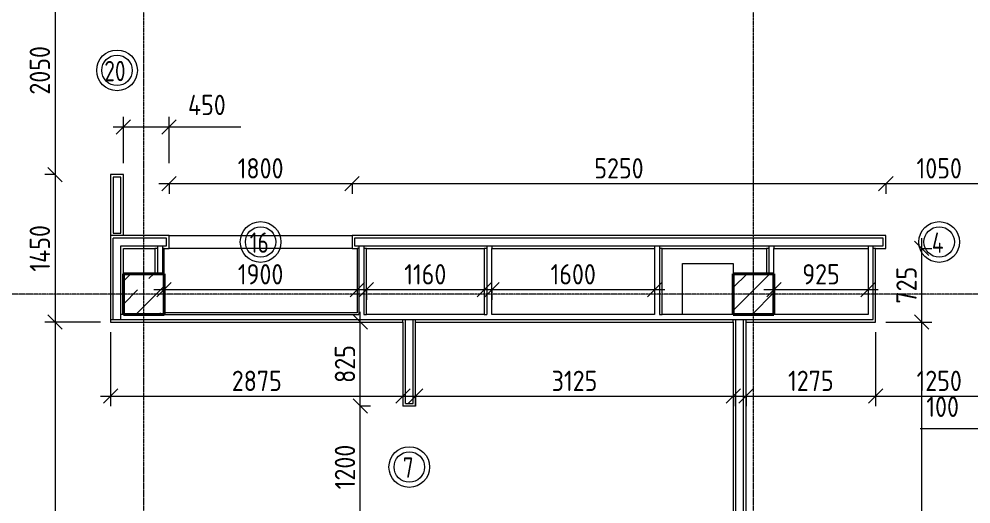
# Model space of a CAD drawing. Header units: millimetres. Extents: x -56773 to 221258, y -262288 to 26541.
# Drawn here: x -10417 to -1053, y -153656 to -148888 of the extents above; entities that cross this region are included whole.
import ezdxf

# ---------------------------------------------------------------- set-up
doc = ezdxf.new("R2010")
doc.units = ezdxf.units.MM
doc.linetypes.add('ADSK_Линия сетки', pattern=[25, 20, -2.5, 0, -2.5])
for name, color, linetype, lineweight in [('Марки дверей', 7, 'Continuous', 20), ('Несущие колонны', 7, 'Continuous', 18), ('Оси', 7, 'Continuous', 9), ('Перекрытие', 7, 'Continuous', 18), ('Размеры', 7, 'Continuous', 9), ('Стены внутренние', 7, 'Continuous', 18), ('Стены штриховка', 7, 'Continuous', 9)]:
    doc.layers.add(name, color=color, linetype=linetype, lineweight=lineweight)
doc.styles.add('GOST Common_3', font='', dxfattribs={"width": 0.9, "height": 200})
doc.styles.add('GOST Common_B', font='', dxfattribs={"width": 0.8, "height": 200})
doc.styles.get('GOST Common_3').set_extended_font_data('GOST Common')
doc.styles.get('GOST Common_B').set_extended_font_data('GOST Common', bold=True)
doc.dimstyles.new('ADSK_Основной_2_0', dxfattribs={"dimscale": 304.8, "dimtxt": 201.142999, "dimasz": 0.463911, "dimexe": 0.328084, "dimexo": 0.328084, "dimgap": 0.164042, "dimtad": 1, "dimdec": 3, "dimrnd": 0.001, "dimdsep": 46, "dimtxsty": 'GOST Common_3', "dimblk1": 'OBLIQUE', "dimblk2": 'OBLIQUE', "dimsah": 1, "dimcen": 0.09, "dimdle": 0.328084, "dimazin": 2, "dimtfac": 1, "dimtdec": 4, "dimtix": 1, "dimtmove": 0, "dimatfit": 3, "dimfxl": 1, "dimtvp": 1, "dimtolj": 1, "dimtzin": 0, "dimlwd": 20, "dimlwe": 20, "dimarcsym": 2})
doc.dimstyles.new('ADSK_Основной_2_0_1', dxfattribs={"dimscale": 304.8, "dimtxt": 201.142999, "dimasz": 0.463911, "dimexe": 0.328084, "dimexo": 0.328084, "dimgap": 0.164042, "dimtad": 1, "dimdec": 3, "dimrnd": 0.001, "dimdsep": 46, "dimtxsty": 'GOST Common_3', "dimblk1": 'OBLIQUE', "dimblk2": 'OBLIQUE', "dimsah": 1, "dimcen": 0.09, "dimdle": 0.328084, "dimazin": 2, "dimtfac": 1, "dimtdec": 4, "dimtix": 1, "dimtmove": 1, "dimatfit": 3, "dimfxl": 1, "dimtvp": 1, "dimtolj": 1, "dimtzin": 0, "dimlwd": 20, "dimlwe": 20, "dimarcsym": 2})
doc.dimstyles.new('ADSK_Основной_2_0_2', dxfattribs={"dimscale": 304.8, "dimtxt": 201.142999, "dimasz": 0.463911, "dimexe": 0.328084, "dimexo": 0.328084, "dimgap": 0.164042, "dimtad": 1, "dimdec": 3, "dimrnd": 0.001, "dimdsep": 46, "dimtxsty": 'GOST Common_3', "dimblk1": 'OBLIQUE', "dimblk2": 'OBLIQUE', "dimsah": 1, "dimcen": 0.09, "dimdle": 0.328084, "dimazin": 2, "dimtfac": 1, "dimtdec": 4, "dimtix": 1, "dimtmove": 0, "dimatfit": 3, "dimfxl": 1, "dimtvp": 1, "dimtolj": 1, "dimtzin": 0, "dimlwd": 20, "dimlwe": 20, "dimarcsym": 2})
pattern_1 = [(45, (9.36, -150597.75), (-224.506, 224.506), []), (45, (233.87, -150597.75), (-224.506, 224.506), [396.875, -79.375, 3.353, -76.022])]

# ---------------------------------------------------------------- blocks, each defined once
blk = doc.blocks.new('ADSK_КолоннаЖБ_Прямоугольная - 400x400 мм-1807142-Кладочный план 3-го этажа')
at = {"layer": 'Несущие колонны', "lineweight": 40}
for p, q in [((-200, 200), (200, 200)), ((-200, -200), (-200, 200)), ((200, 200), (200, -200)), ((200, -200), (-200, -200))]:
    blk.add_line(p, q, dxfattribs=at)
blk = doc.blocks.new('ADSK_КолоннаЖБ_Прямоугольная - 400x400 мм-1807143-Кладочный план 3-го этажа')
at = {"layer": 'Несущие колонны', "lineweight": 40}
for p, q in [((-200, 200), (200, 200)), ((-200, -200), (-200, 200)), ((200, 200), (200, -200)), ((200, -200), (-200, -200))]:
    blk.add_line(p, q, dxfattribs=at)
blk = doc.blocks.new('_Oblique')
at = {"color": 0, "linetype": 'ByBlock', "lineweight": -2}
blk.add_line((-0.5, -0.5), (0.5, 0.5), dxfattribs=at)
blk = doc.blocks.new('*D5323')
at = {"layer": 'Defpoints', "color": 0, "lineweight": 25, "transparency": 16777216}
for p in [(-9962, -148367.8), (-10061.9, -150417.8), (-9962, -150417.8)]:
    blk.add_point(p, dxfattribs=at)
at = {"layer": 'Размеры', "color": 0, "lineweight": 20, "transparency": 16777216}
for p, q in [((-10061.9, -148267.8), (-10061.9, -150517.8)), ((-10062, -148367.8), (-10161.9, -148367.8)), ((-10062, -150417.8), (-10161.9, -150417.8))]:
    blk.add_line(p, q, dxfattribs=at)
at = {"layer": 'Размеры', "color": 0, "lineweight": 20, "transparency": 16777216, "xscale": 141.4, "yscale": 141.4, "zscale": 141.4}
for p, rotation in [((-10061.9, -148367.8), 90), ((-10061.9, -150417.8), 270)]:
    blk.add_blockref('_Oblique', p, dxfattribs=dict(at, rotation=rotation))
at = {"layer": 'Размеры', "color": 0, "lineweight": 9, "transparency": 16777216, "insert": (-10211.9, -149392.8), "char_height": 200, "width": 605.475, "attachment_point": 5, "rotation": 90, "style": 'GOST Common_3'}
blk.add_mtext('\\A1;2050', dxfattribs=at)
blk = doc.blocks.new('*D5324')
at = {"layer": 'Defpoints', "color": 0, "lineweight": 25, "transparency": 16777216}
for p in [(-9962, -150417.8), (-10061.9, -151867.8), (-9515.6, -151867.8)]:
    blk.add_point(p, dxfattribs=at)
at = {"layer": 'Размеры', "color": 0, "lineweight": 20, "transparency": 16777216}
for p, q in [((-10061.9, -150317.8), (-10061.9, -151967.8)), ((-10062, -150417.8), (-10161.9, -150417.8)), ((-9615.6, -151867.8), (-10161.9, -151867.8))]:
    blk.add_line(p, q, dxfattribs=at)
at = {"layer": 'Размеры', "color": 0, "lineweight": 20, "transparency": 16777216, "xscale": 141.4, "yscale": 141.4, "zscale": 141.4}
for p, rotation in [((-10061.9, -150417.8), 90), ((-10061.9, -151867.8), 270)]:
    blk.add_blockref('_Oblique', p, dxfattribs=dict(at, rotation=rotation))
at = {"layer": 'Размеры', "color": 0, "lineweight": 9, "transparency": 16777216, "insert": (-10211.9, -151142.8), "char_height": 200, "width": 580.928, "attachment_point": 5, "rotation": 90, "style": 'GOST Common_3'}
blk.add_mtext('\\A1;1450', dxfattribs=at)
blk = doc.blocks.new('*D5325')
at = {"layer": 'Defpoints', "color": 0, "lineweight": 25, "transparency": 16777216}
for p in [(-9515.6, -151867.8), (-10061.9, -157542.8), (-9962, -157542.8)]:
    blk.add_point(p, dxfattribs=at)
at = {"layer": 'Размеры', "color": 0, "lineweight": 20, "transparency": 16777216}
for p, q in [((-10061.9, -151767.8), (-10061.9, -157642.8)), ((-9615.6, -151867.8), (-10161.9, -151867.8)), ((-10062, -157542.8), (-10161.9, -157542.8))]:
    blk.add_line(p, q, dxfattribs=at)
at = {"layer": 'Размеры', "color": 0, "lineweight": 20, "transparency": 16777216, "xscale": 141.4, "yscale": 141.4, "zscale": 141.4}
for p, rotation in [((-10061.9, -151867.8), 90), ((-10061.9, -157542.8), 270)]:
    blk.add_blockref('_Oblique', p, dxfattribs=dict(at, rotation=rotation))
at = {"layer": 'Размеры', "color": 0, "lineweight": 9, "transparency": 16777216, "insert": (-10211.9, -154705.3), "char_height": 200, "width": 605.475, "attachment_point": 5, "rotation": 90, "style": 'GOST Common_3'}
blk.add_mtext('\\A1;5675', dxfattribs=at)
blk = doc.blocks.new('*D5552')
at = {"layer": 'Defpoints', "color": 0, "lineweight": 25, "transparency": 16777216}
for p in [(-8940.6, -149949.5), (-9390.6, -150406), (-8940.6, -150406)]:
    blk.add_point(p, dxfattribs=at)
at = {"layer": 'Размеры', "color": 0, "lineweight": 20, "transparency": 16777216}
for p, q in [((-9390.6, -150306), (-9390.6, -149849.5)), ((-8940.6, -150306), (-8940.6, -149849.5)), ((-9490.6, -149949.5), (-8940.6, -149949.5)), ((-8940.6, -149949.5), (-8236.4, -149949.5))]:
    blk.add_line(p, q, dxfattribs=at)
at = {"layer": 'Размеры', "color": 0, "lineweight": 20, "transparency": 16777216, "xscale": 141.4, "yscale": 141.4, "zscale": 141.4, "rotation": 180}
blk.add_blockref('_Oblique', (-9390.6, -149949.5), dxfattribs=at)
at = {"layer": 'Размеры', "color": 0, "lineweight": 20, "transparency": 16777216, "xscale": 141.4, "yscale": 141.4, "zscale": 141.4}
blk.add_blockref('_Oblique', (-8940.6, -149949.5), dxfattribs=at)
at = {"layer": 'Размеры', "color": 0, "lineweight": 9, "transparency": 16777216, "insert": (-8755.1, -149632.8), "char_height": 200, "width": 474.561, "attachment_point": 1, "line_spacing_factor": 1.022761, "style": 'GOST Common_3'}
blk.add_mtext('\\A1;450', dxfattribs=at)
blk = doc.blocks.new('*D5553')
at = {"layer": 'Defpoints', "color": 0, "lineweight": 25, "transparency": 16777216}
for p in [(-8940.6, -150406), (-7140.6, -150406), (-7140.6, -150505.9)]:
    blk.add_point(p, dxfattribs=at)
at = {"layer": 'Размеры', "color": 0, "lineweight": 20, "transparency": 16777216}
for p, q in [((-9040.6, -150505.9), (-7040.6, -150505.9)), ((-8940.6, -150506), (-8940.6, -150605.9)), ((-7140.6, -150506), (-7140.6, -150605.9))]:
    blk.add_line(p, q, dxfattribs=at)
at = {"layer": 'Размеры', "color": 0, "lineweight": 20, "transparency": 16777216, "xscale": 141.4, "yscale": 141.4, "zscale": 141.4, "rotation": 180}
blk.add_blockref('_Oblique', (-8940.6, -150505.9), dxfattribs=at)
at = {"layer": 'Размеры', "color": 0, "lineweight": 20, "transparency": 16777216, "xscale": 141.4, "yscale": 141.4, "zscale": 141.4}
blk.add_blockref('_Oblique', (-7140.6, -150505.9), dxfattribs=at)
at = {"layer": 'Размеры', "color": 0, "lineweight": 9, "transparency": 16777216, "insert": (-8040.6, -150355.9), "char_height": 200, "width": 560.473, "attachment_point": 5, "style": 'GOST Common_3'}
blk.add_mtext('\\A1;1800', dxfattribs=at)
blk = doc.blocks.new('*D5554')
at = {"layer": 'Defpoints', "color": 0, "lineweight": 25, "transparency": 16777216}
for p in [(-7140.6, -150406), (-1890.6, -150406), (-1890.6, -150505.9)]:
    blk.add_point(p, dxfattribs=at)
at = {"layer": 'Размеры', "color": 0, "lineweight": 20, "transparency": 16777216}
for p, q in [((-7240.6, -150505.9), (-1790.6, -150505.9)), ((-7140.6, -150506), (-7140.6, -150605.9)), ((-1890.6, -150506), (-1890.6, -150605.9))]:
    blk.add_line(p, q, dxfattribs=at)
at = {"layer": 'Размеры', "color": 0, "lineweight": 20, "transparency": 16777216, "xscale": 141.4, "yscale": 141.4, "zscale": 141.4, "rotation": 180}
blk.add_blockref('_Oblique', (-7140.6, -150505.9), dxfattribs=at)
at = {"layer": 'Размеры', "color": 0, "lineweight": 20, "transparency": 16777216, "xscale": 141.4, "yscale": 141.4, "zscale": 141.4}
blk.add_blockref('_Oblique', (-1890.6, -150505.9), dxfattribs=at)
at = {"layer": 'Размеры', "color": 0, "lineweight": 9, "transparency": 16777216, "insert": (-4515.6, -150355.9), "char_height": 200, "width": 605.475, "attachment_point": 5, "style": 'GOST Common_3'}
blk.add_mtext('\\A1;5250', dxfattribs=at)
blk = doc.blocks.new('*D5555')
at = {"layer": 'Defpoints', "color": 0, "lineweight": 25, "transparency": 16777216}
for p in [(-1890.6, -150406), (-840.6, -150406), (-840.6, -150505.9)]:
    blk.add_point(p, dxfattribs=at)
at = {"layer": 'Размеры', "color": 0, "lineweight": 20, "transparency": 16777216}
for p, q in [((-1990.6, -150505.9), (-740.6, -150505.9)), ((-1890.6, -150506), (-1890.6, -150605.9)), ((-840.6, -150506), (-840.6, -150605.9))]:
    blk.add_line(p, q, dxfattribs=at)
at = {"layer": 'Размеры', "color": 0, "lineweight": 20, "transparency": 16777216, "xscale": 141.4, "yscale": 141.4, "zscale": 141.4, "rotation": 180}
blk.add_blockref('_Oblique', (-1890.6, -150505.9), dxfattribs=at)
at = {"layer": 'Размеры', "color": 0, "lineweight": 20, "transparency": 16777216, "xscale": 141.4, "yscale": 141.4, "zscale": 141.4}
blk.add_blockref('_Oblique', (-840.6, -150505.9), dxfattribs=at)
at = {"layer": 'Размеры', "color": 0, "lineweight": 9, "transparency": 16777216, "insert": (-1365.6, -150355.9), "char_height": 200, "width": 560.473, "attachment_point": 5, "style": 'GOST Common_3'}
blk.add_mtext('\\A1;1050', dxfattribs=at)
blk = doc.blocks.new('*D5566')
at = {"layer": 'Defpoints', "color": 0, "lineweight": 25, "transparency": 16777216}
for p in [(-7160.8, -152692.8), (-7060.8, -152692.8), (-7160.8, -153892.8)]:
    blk.add_point(p, dxfattribs=at)
at = {"layer": 'Размеры', "color": 0, "lineweight": 20, "transparency": 16777216}
for p, q in [((-7060.8, -153992.8), (-7060.8, -152592.8)), ((-7060.8, -152692.8), (-6960.8, -152692.8)), ((-7060.8, -153892.8), (-6960.8, -153892.8))]:
    blk.add_line(p, q, dxfattribs=at)
at = {"layer": 'Размеры', "color": 0, "lineweight": 20, "transparency": 16777216, "xscale": 141.4, "yscale": 141.4, "zscale": 141.4}
for p, rotation in [((-7060.8, -152692.8), 90), ((-7060.8, -153892.8), 270)]:
    blk.add_blockref('_Oblique', p, dxfattribs=dict(at, rotation=rotation))
at = {"layer": 'Размеры', "color": 0, "lineweight": 9, "transparency": 16777216, "insert": (-7210.8, -153292.8), "char_height": 200, "width": 560.473, "attachment_point": 5, "rotation": 90, "style": 'GOST Common_3'}
blk.add_mtext('\\A1;1200', dxfattribs=at)
blk = doc.blocks.new('*D5567')
at = {"layer": 'Defpoints', "color": 0, "lineweight": 25, "transparency": 16777216}
for p in [(-7160.8, -151867.8), (-7060.8, -151867.8), (-7160.8, -152692.8)]:
    blk.add_point(p, dxfattribs=at)
at = {"layer": 'Размеры', "color": 0, "lineweight": 20, "transparency": 16777216}
for p, q in [((-7060.8, -152792.8), (-7060.8, -151767.8)), ((-7060.8, -151867.8), (-6960.8, -151867.8)), ((-7060.8, -152692.8), (-6960.8, -152692.8))]:
    blk.add_line(p, q, dxfattribs=at)
at = {"layer": 'Размеры', "color": 0, "lineweight": 20, "transparency": 16777216, "xscale": 141.4, "yscale": 141.4, "zscale": 141.4}
for p, rotation in [((-7060.8, -151867.8), 90), ((-7060.8, -152692.8), 270)]:
    blk.add_blockref('_Oblique', p, dxfattribs=dict(at, rotation=rotation))
at = {"layer": 'Размеры', "color": 0, "lineweight": 9, "transparency": 16777216, "insert": (-7210.8, -152280.3), "char_height": 200, "width": 454.106, "attachment_point": 5, "rotation": 90, "style": 'GOST Common_3'}
blk.add_mtext('\\A1;825', dxfattribs=at)
blk = doc.blocks.new('*D5627')
at = {"layer": 'Defpoints', "color": 0, "lineweight": 25, "transparency": 16777216}
for p in [(-9515.6, -151867.8), (-6640.6, -152495.8), (-6640.6, -152595.8)]:
    blk.add_point(p, dxfattribs=at)
at = {"layer": 'Размеры', "color": 0, "lineweight": 20, "transparency": 16777216}
for p, q in [((-9515.6, -151967.8), (-9515.6, -152695.8)), ((-9615.6, -152595.8), (-6540.6, -152595.8)), ((-6640.6, -152595.8), (-6640.6, -152695.8))]:
    blk.add_line(p, q, dxfattribs=at)
at = {"layer": 'Размеры', "color": 0, "lineweight": 20, "transparency": 16777216, "xscale": 141.4, "yscale": 141.4, "zscale": 141.4, "rotation": 180}
blk.add_blockref('_Oblique', (-9515.6, -152595.8), dxfattribs=at)
at = {"layer": 'Размеры', "color": 0, "lineweight": 20, "transparency": 16777216, "xscale": 141.4, "yscale": 141.4, "zscale": 141.4}
blk.add_blockref('_Oblique', (-6640.6, -152595.8), dxfattribs=at)
at = {"layer": 'Размеры', "color": 0, "lineweight": 9, "transparency": 16777216, "insert": (-8078.1, -152445.8), "char_height": 200, "width": 605.475, "attachment_point": 5, "style": 'GOST Common_3'}
blk.add_mtext('\\A1;2875', dxfattribs=at)
blk = doc.blocks.new('*D5628')
at = {"layer": 'Defpoints', "color": 0, "lineweight": 25, "transparency": 16777216}
for p in [(-6515.6, -152495.8), (-3390.6, -152495.8), (-3390.6, -152595.8)]:
    blk.add_point(p, dxfattribs=at)
at = {"layer": 'Размеры', "color": 0, "lineweight": 20, "transparency": 16777216}
for p, q in [((-6615.6, -152595.8), (-3290.6, -152595.8)), ((-6515.6, -152595.8), (-6515.6, -152695.8)), ((-3390.6, -152595.8), (-3390.6, -152695.8))]:
    blk.add_line(p, q, dxfattribs=at)
at = {"layer": 'Размеры', "color": 0, "lineweight": 20, "transparency": 16777216, "xscale": 141.4, "yscale": 141.4, "zscale": 141.4, "rotation": 180}
blk.add_blockref('_Oblique', (-6515.6, -152595.8), dxfattribs=at)
at = {"layer": 'Размеры', "color": 0, "lineweight": 20, "transparency": 16777216, "xscale": 141.4, "yscale": 141.4, "zscale": 141.4}
blk.add_blockref('_Oblique', (-3390.6, -152595.8), dxfattribs=at)
at = {"layer": 'Размеры', "color": 0, "lineweight": 9, "transparency": 16777216, "insert": (-4953.1, -152445.8), "char_height": 200, "width": 560.473, "attachment_point": 5, "style": 'GOST Common_3'}
blk.add_mtext('\\A1;3125', dxfattribs=at)
blk = doc.blocks.new('*D5629')
at = {"layer": 'Defpoints', "color": 0, "lineweight": 25, "transparency": 16777216}
for p in [(-8990.6, -151448.1), (-7090.6, -151448.1), (-7090.6, -151548)]:
    blk.add_point(p, dxfattribs=at)
at = {"layer": 'Размеры', "color": 0, "lineweight": 20, "transparency": 16777216}
for p, q in [((-9090.6, -151548), (-6990.6, -151548)), ((-8990.6, -151548.1), (-8990.6, -151648)), ((-7090.6, -151548.1), (-7090.6, -151648))]:
    blk.add_line(p, q, dxfattribs=at)
at = {"layer": 'Размеры', "color": 0, "lineweight": 20, "transparency": 16777216, "xscale": 141.4, "yscale": 141.4, "zscale": 141.4, "rotation": 180}
blk.add_blockref('_Oblique', (-8990.6, -151548), dxfattribs=at)
at = {"layer": 'Размеры', "color": 0, "lineweight": 20, "transparency": 16777216, "xscale": 141.4, "yscale": 141.4, "zscale": 141.4}
blk.add_blockref('_Oblique', (-7090.6, -151548), dxfattribs=at)
at = {"layer": 'Размеры', "color": 0, "lineweight": 9, "transparency": 16777216, "insert": (-8040.6, -151398), "char_height": 200, "width": 560.473, "attachment_point": 5, "style": 'GOST Common_3'}
blk.add_mtext('\\A1;1900', dxfattribs=at)
blk = doc.blocks.new('*D5630')
at = {"layer": 'Defpoints', "color": 0, "lineweight": 25, "transparency": 16777216}
for p in [(-7000.6, -151448.1), (-5840.6, -151448.1), (-5840.6, -151548)]:
    blk.add_point(p, dxfattribs=at)
at = {"layer": 'Размеры', "color": 0, "lineweight": 20, "transparency": 16777216}
for p, q in [((-7100.6, -151548), (-5740.6, -151548)), ((-7000.6, -151548.1), (-7000.6, -151648)), ((-5840.6, -151548.1), (-5840.6, -151648))]:
    blk.add_line(p, q, dxfattribs=at)
at = {"layer": 'Размеры', "color": 0, "lineweight": 20, "transparency": 16777216, "xscale": 141.4, "yscale": 141.4, "zscale": 141.4, "rotation": 180}
blk.add_blockref('_Oblique', (-7000.6, -151548), dxfattribs=at)
at = {"layer": 'Размеры', "color": 0, "lineweight": 20, "transparency": 16777216, "xscale": 141.4, "yscale": 141.4, "zscale": 141.4}
blk.add_blockref('_Oblique', (-5840.6, -151548), dxfattribs=at)
at = {"layer": 'Размеры', "color": 0, "lineweight": 9, "transparency": 16777216, "insert": (-6420.6, -151398), "char_height": 200, "width": 515.472, "attachment_point": 5, "style": 'GOST Common_3'}
blk.add_mtext('\\A1;1160', dxfattribs=at)
blk = doc.blocks.new('*D5631')
at = {"layer": 'Defpoints', "color": 0, "lineweight": 25, "transparency": 16777216}
for p in [(-5765.6, -151448.1), (-4165.6, -151448.1), (-4165.6, -151548)]:
    blk.add_point(p, dxfattribs=at)
at = {"layer": 'Размеры', "color": 0, "lineweight": 20, "transparency": 16777216}
for p, q in [((-5865.6, -151548), (-4065.6, -151548)), ((-5765.6, -151548.1), (-5765.6, -151648)), ((-4165.6, -151548.1), (-4165.6, -151648))]:
    blk.add_line(p, q, dxfattribs=at)
at = {"layer": 'Размеры', "color": 0, "lineweight": 20, "transparency": 16777216, "xscale": 141.4, "yscale": 141.4, "zscale": 141.4, "rotation": 180}
blk.add_blockref('_Oblique', (-5765.6, -151548), dxfattribs=at)
at = {"layer": 'Размеры', "color": 0, "lineweight": 20, "transparency": 16777216, "xscale": 141.4, "yscale": 141.4, "zscale": 141.4}
blk.add_blockref('_Oblique', (-4165.6, -151548), dxfattribs=at)
at = {"layer": 'Размеры', "color": 0, "lineweight": 9, "transparency": 16777216, "insert": (-4965.6, -151398), "char_height": 200, "width": 560.473, "attachment_point": 5, "style": 'GOST Common_3'}
blk.add_mtext('\\A1;1600', dxfattribs=at)
blk = doc.blocks.new('*D5632')
at = {"layer": 'Defpoints', "color": 0, "lineweight": 25, "transparency": 16777216}
for p in [(-2990.6, -151392.8), (-2065.6, -151448.1), (-2065.6, -151548)]:
    blk.add_point(p, dxfattribs=at)
at = {"layer": 'Размеры', "color": 0, "lineweight": 20, "transparency": 16777216}
for p, q in [((-2990.6, -151492.8), (-2990.6, -151648)), ((-3090.6, -151548), (-1965.6, -151548)), ((-2065.6, -151548.1), (-2065.6, -151648))]:
    blk.add_line(p, q, dxfattribs=at)
at = {"layer": 'Размеры', "color": 0, "lineweight": 20, "transparency": 16777216, "xscale": 141.4, "yscale": 141.4, "zscale": 141.4, "rotation": 180}
blk.add_blockref('_Oblique', (-2990.6, -151548), dxfattribs=at)
at = {"layer": 'Размеры', "color": 0, "lineweight": 20, "transparency": 16777216, "xscale": 141.4, "yscale": 141.4, "zscale": 141.4}
blk.add_blockref('_Oblique', (-2065.6, -151548), dxfattribs=at)
at = {"layer": 'Размеры', "color": 0, "lineweight": 9, "transparency": 16777216, "insert": (-2528.1, -151398), "char_height": 200, "width": 454.106, "attachment_point": 5, "style": 'GOST Common_3'}
blk.add_mtext('\\A1;925', dxfattribs=at)
blk = doc.blocks.new('*D5633')
at = {"layer": 'Defpoints', "color": 0, "lineweight": 25, "transparency": 16777216}
for p in [(-1990.6, -151867.8), (-1537.1, -151867.8), (-1637.1, -157542.8)]:
    blk.add_point(p, dxfattribs=at)
at = {"layer": 'Размеры', "color": 0, "lineweight": 20, "transparency": 16777216}
for p, q in [((-1537.1, -157642.8), (-1537.1, -151767.8)), ((-1890.6, -151867.8), (-1437.1, -151867.8)), ((-1537.1, -157542.8), (-1437.1, -157542.8))]:
    blk.add_line(p, q, dxfattribs=at)
at = {"layer": 'Размеры', "color": 0, "lineweight": 20, "transparency": 16777216, "xscale": 141.4, "yscale": 141.4, "zscale": 141.4}
for p, rotation in [((-1537.1, -151867.8), 90), ((-1537.1, -157542.8), 270)]:
    blk.add_blockref('_Oblique', p, dxfattribs=dict(at, rotation=rotation))
at = {"layer": 'Размеры', "color": 0, "lineweight": 9, "transparency": 16777216, "insert": (-1687.1, -154705.3), "char_height": 200, "width": 605.475, "attachment_point": 5, "rotation": 90, "style": 'GOST Common_3'}
blk.add_mtext('\\A1;5675', dxfattribs=at)
blk = doc.blocks.new('*D5634')
at = {"layer": 'Defpoints', "color": 0, "lineweight": 25, "transparency": 16777216}
for p in [(-1637.1, -151142.8), (-1537.1, -151142.8), (-1990.6, -151867.8)]:
    blk.add_point(p, dxfattribs=at)
at = {"layer": 'Размеры', "color": 0, "lineweight": 20, "transparency": 16777216}
for p, q in [((-1537.1, -151967.8), (-1537.1, -151042.8)), ((-1537.1, -151142.8), (-1437.1, -151142.8)), ((-1890.6, -151867.8), (-1437.1, -151867.8))]:
    blk.add_line(p, q, dxfattribs=at)
at = {"layer": 'Размеры', "color": 0, "lineweight": 20, "transparency": 16777216, "xscale": 141.4, "yscale": 141.4, "zscale": 141.4}
for p, rotation in [((-1537.1, -151142.8), 90), ((-1537.1, -151867.8), 270)]:
    blk.add_blockref('_Oblique', p, dxfattribs=dict(at, rotation=rotation))
at = {"layer": 'Размеры', "color": 0, "lineweight": 9, "transparency": 16777216, "insert": (-1687.1, -151505.3), "char_height": 200, "width": 454.106, "attachment_point": 5, "rotation": 90, "style": 'GOST Common_3'}
blk.add_mtext('\\A1;725', dxfattribs=at)
blk = doc.blocks.new('*D5635')
at = {"layer": 'Defpoints', "color": 0, "lineweight": 25, "transparency": 16777216}
for p in [(-1990.6, -151867.8), (-3265.6, -152495.8), (-1990.6, -152595.8)]:
    blk.add_point(p, dxfattribs=at)
at = {"layer": 'Размеры', "color": 0, "lineweight": 20, "transparency": 16777216}
for p, q in [((-1990.6, -151967.8), (-1990.6, -152695.8)), ((-3365.6, -152595.8), (-1890.6, -152595.8)), ((-3265.6, -152595.8), (-3265.6, -152695.8))]:
    blk.add_line(p, q, dxfattribs=at)
at = {"layer": 'Размеры', "color": 0, "lineweight": 20, "transparency": 16777216, "xscale": 141.4, "yscale": 141.4, "zscale": 141.4, "rotation": 180}
blk.add_blockref('_Oblique', (-3265.6, -152595.8), dxfattribs=at)
at = {"layer": 'Размеры', "color": 0, "lineweight": 20, "transparency": 16777216, "xscale": 141.4, "yscale": 141.4, "zscale": 141.4}
blk.add_blockref('_Oblique', (-1990.6, -152595.8), dxfattribs=at)
at = {"layer": 'Размеры', "color": 0, "lineweight": 9, "transparency": 16777216, "insert": (-2628.1, -152445.8), "char_height": 200, "width": 560.473, "attachment_point": 5, "style": 'GOST Common_3'}
blk.add_mtext('\\A1;1275', dxfattribs=at)
blk = doc.blocks.new('*D5636')
at = {"layer": 'Defpoints', "color": 0, "lineweight": 25, "transparency": 16777216}
for p in [(-1990.6, -151867.8), (-740.6, -151867.8), (-740.6, -152595.8)]:
    blk.add_point(p, dxfattribs=at)
at = {"layer": 'Размеры', "color": 0, "lineweight": 20, "transparency": 16777216}
for p, q in [((-1990.6, -151967.8), (-1990.6, -152695.8)), ((-740.6, -151967.8), (-740.6, -152695.8)), ((-2090.6, -152595.8), (-640.6, -152595.8))]:
    blk.add_line(p, q, dxfattribs=at)
at = {"layer": 'Размеры', "color": 0, "lineweight": 20, "transparency": 16777216, "xscale": 141.4, "yscale": 141.4, "zscale": 141.4, "rotation": 180}
blk.add_blockref('_Oblique', (-1990.6, -152595.8), dxfattribs=at)
at = {"layer": 'Размеры', "color": 0, "lineweight": 20, "transparency": 16777216, "xscale": 141.4, "yscale": 141.4, "zscale": 141.4}
blk.add_blockref('_Oblique', (-740.6, -152595.8), dxfattribs=at)
at = {"layer": 'Размеры', "color": 0, "lineweight": 9, "transparency": 16777216, "insert": (-1365.6, -152445.8), "char_height": 200, "width": 560.473, "attachment_point": 5, "style": 'GOST Common_3'}
blk.add_mtext('\\A1;1250', dxfattribs=at)
blk = doc.blocks.new('*D5637')
at = {"layer": 'Defpoints', "color": 0, "lineweight": 25, "transparency": 16777216}
for p in [(-740.6, -151867.8), (-640.6, -152495.8), (-640.6, -152916.6)]:
    blk.add_point(p, dxfattribs=at)
at = {"layer": 'Размеры', "color": 0, "lineweight": 20, "transparency": 16777216}
for p, q in [((-740.6, -151967.8), (-740.6, -153016.6)), ((-640.6, -152595.8), (-640.6, -153016.6)), ((-740.6, -152916.6), (-1552, -152916.6)), ((-640.6, -152916.6), (-740.6, -152916.6)), ((-640.6, -152916.6), (-499.2, -152916.6))]:
    blk.add_line(p, q, dxfattribs=at)
at = {"layer": 'Размеры', "color": 0, "lineweight": 20, "transparency": 16777216, "xscale": 141.4, "yscale": 141.4, "zscale": 141.4}
blk.add_blockref('_Oblique', (-740.6, -152916.6), dxfattribs=at)
at = {"layer": 'Размеры', "color": 0, "lineweight": 20, "transparency": 16777216, "xscale": 141.4, "yscale": 141.4, "zscale": 141.4, "rotation": 180}
blk.add_blockref('_Oblique', (-640.6, -152916.6), dxfattribs=at)
at = {"layer": 'Размеры', "color": 0, "lineweight": 9, "transparency": 16777216, "insert": (-1492.3, -152600), "char_height": 200, "width": 409.104, "attachment_point": 1, "line_spacing_factor": 1.022761, "style": 'GOST Common_3'}
blk.add_mtext('\\A1;100', dxfattribs=at)
blk = doc.blocks.new('М_двери1 - Марка экземпляра 2-3719212-Кладочный план 3-го этажа')
at = {"layer": 'Марки дверей'}
for radius in [2, 1.5]:
    blk.add_circle((0, 0), radius, dxfattribs=at)

msp = doc.modelspace()

# ---------------------------------------------------------------- hatches: boundary and pattern name
at = {"layer": 'Несущие колонны', "lineweight": 9}
h = msp.add_hatch(dxfattribs=at)
h.set_pattern_fill('FP_1', color=256, style=0, pattern_type=2)
h.set_pattern_definition(pattern_1)
h.paths.add_polyline_path([(-8990.6385, -151792.7816), (-8990.6385, -151392.7816), (-9390.6385, -151392.7816), (-9390.6385, -151792.7816)])
h = msp.add_hatch(dxfattribs=at)
h.set_pattern_fill('FP_1', color=256, style=0, pattern_type=2)
h.set_pattern_definition(pattern_1)
h.paths.add_polyline_path([(-3390.6385, -151792.7816), (-2990.6385, -151792.7816), (-2990.6385, -151392.7816), (-3390.6385, -151392.7816), (-3390.6385, -151775.6879)])

# ---------------------------------------------------------------- linework, layer by layer
for p, q in [((-8990.6385, -151392.7816), (-9390.6385, -151392.7816)), ((-9390.6385, -151392.7816), (-9390.6385, -151792.7816)), ((-8990.6385, -151777.7816), (-8990.6385, -151392.7816)), ((-2990.6385, -151392.7816), (-3390.6385, -151392.7816)), ((-3390.6385, -151392.7816), (-3390.6385, -151792.7816)), ((-2990.6385, -151792.7816), (-2990.6385, -151392.7816)), ((-8990.6385, -151792.7816), (-8990.6385, -151777.7816)), ((-9390.6385, -151792.7816), (-8990.6385, -151792.7816)), ((-3390.6385, -151792.7816), (-2990.6385, -151792.7816))]:
    msp.add_line(p, q, dxfattribs=at)
at = {"layer": 'Оси', "linetype": 'ADSK_Линия сетки', "lineweight": 5}
for p, q in [((-9190.6385, -161571.6329), (-9190.6385, -126096.8365)), ((-3190.6385, -161571.6329), (-3190.6385, -126096.8365)), ((62587.9153, -151592.7816), (-25230.7352, -151592.7816))]:
    msp.add_line(p, q, dxfattribs=at)
at = {"layer": 'Перекрытие'}
for p, q in [((-3890.6385, -151792.7816), (-3890.6385, -151292.7816)), ((-3890.6385, -151292.7816), (-3390.6385, -151292.7816)), ((-3390.6385, -151292.7816), (-3390.6385, -151392.7816))]:
    msp.add_line(p, q, dxfattribs=at)
at = {"layer": 'Стены внутренние', "lineweight": 5}
for p, q in [((-9515.6385, -150417.7816), (-9515.6385, -151867.7816)), ((-9390.6385, -150417.7816), (-9515.6385, -150417.7816)), ((-9390.6385, -151017.7816), (-9390.6385, -150417.7816)), ((-8940.6385, -151017.7816), (-9515.6385, -151017.7816)), ((-8940.6385, -151142.7816), (-8940.6385, -151017.7816)), ((-8940.6385, -151017.7816), (-7140.6385, -151017.7816)), ((-1890.6385, -151017.7816), (-7140.6385, -151017.7816)), ((-7140.6385, -151017.7816), (-7140.6385, -151142.7816)), ((-1890.6385, -151142.7816), (-1890.6385, -151017.7816)), ((-9390.6385, -151142.7816), (-9080.6385, -151142.7816)), ((-9390.6385, -151792.7816), (-9390.6385, -151142.7816)), ((-9080.6385, -151142.7816), (-9080.6385, -151392.7816)), ((-8990.6385, -151142.7816), (-8940.6385, -151142.7816)), ((-8990.6385, -151392.7816), (-8990.6385, -151142.7816)), ((-7140.6385, -151142.7816), (-8940.6385, -151142.7816)), ((-7140.6385, -151142.7816), (-7090.6385, -151142.7816)), ((-7090.6385, -151142.7816), (-7090.6385, -151777.7816)), ((-7000.6385, -151142.7816), (-5840.6385, -151142.7816)), ((-7000.6385, -151792.7816), (-7000.6385, -151142.7816)), ((-5840.6385, -151142.7816), (-5840.6385, -151792.7816)), ((-5765.6385, -151142.7816), (-4165.6385, -151142.7816)), ((-5765.6385, -151792.7816), (-5765.6385, -151142.7816)), ((-4165.6385, -151142.7816), (-4165.6385, -151792.7816)), ((-4090.6385, -151142.7816), (-3065.6385, -151142.7816)), ((-4090.6385, -151792.7816), (-4090.6385, -151142.7816)), ((-3065.6385, -151142.7816), (-3065.6385, -151392.7816)), ((-2990.6385, -151142.7816), (-2065.6385, -151142.7816)), ((-2990.6385, -151392.7816), (-2990.6385, -151142.7816)), ((-2065.6385, -151142.7816), (-2065.6385, -151792.7816)), ((-1990.6385, -151142.7816), (-1890.6385, -151142.7816)), ((-1990.6385, -151867.7816), (-1990.6385, -151142.7816)), ((-9080.6385, -151392.7816), (-8990.6385, -151392.7816)), ((-3065.6385, -151392.7816), (-2990.6385, -151392.7816)), ((-7090.6385, -151777.7816), (-8990.6385, -151777.7816)), ((-8990.6385, -151777.7816), (-8990.6385, -151792.7816)), ((-9515.6385, -151867.7816), (-6640.6385, -151867.7816)), ((-8990.6385, -151792.7816), (-9390.6385, -151792.7816)), ((-5840.6385, -151792.7816), (-7000.6385, -151792.7816)), ((-6640.6385, -151867.7816), (-6640.6385, -152692.7816)), ((-6515.6385, -152692.7816), (-6515.6385, -151867.7816)), ((-6515.6385, -151867.7816), (-3390.6385, -151867.7816)), ((-4165.6385, -151792.7816), (-5765.6385, -151792.7816)), ((-2065.6385, -151792.7816), (-4090.6385, -151792.7816)), ((-3390.6385, -151867.7816), (-3390.6385, -157392.7816)), ((-3265.6385, -157392.7816), (-3265.6385, -151867.7816)), ((-3265.6385, -151867.7816), (-1990.6385, -151867.7816)), ((-6640.6385, -152692.7816), (-6515.6385, -152692.7816))]:
    msp.add_line(p, q, dxfattribs=at)
at = {"layer": 'Стены штриховка', "lineweight": 9}
for p, q in [((-9415.6385, -150442.7816), (-9490.6385, -150442.7816)), ((-9490.6385, -150442.7816), (-9490.6385, -150992.7816)), ((-9415.6385, -150992.7816), (-9415.6385, -150442.7816)), ((-9490.6385, -150992.7816), (-9415.6385, -150992.7816)), ((-8965.6385, -151042.7816), (-9490.6385, -151042.7816)), ((-9490.6385, -151842.7816), (-9490.6385, -151042.7816)), ((-9415.6385, -151117.7816), (-8965.6385, -151117.7816)), ((-9415.6385, -151842.7816), (-9415.6385, -151117.7816)), ((-9055.6385, -151117.7816), (-9055.6385, -151392.7816)), ((-9005.6385, -151117.7816), (-9005.6385, -151392.7816)), ((-8965.6385, -151117.7816), (-8965.6385, -151042.7816)), ((-1915.6385, -151042.7816), (-7115.6385, -151042.7816)), ((-7115.6385, -151042.7816), (-7115.6385, -151117.7816)), ((-7115.6385, -151117.7816), (-7025.6385, -151117.7816)), ((-7075.6385, -151117.7816), (-1915.6385, -151117.7816)), ((-7075.6385, -151117.7816), (-7075.6385, -151792.7816)), ((-7025.6385, -151117.7816), (-7025.6385, -151792.7816)), ((-5815.6385, -151117.7816), (-5815.6385, -151792.7816)), ((-5765.6385, -151117.7816), (-5765.6385, -151142.7816)), ((-4165.6385, -151117.7816), (-4165.6385, -151142.7816)), ((-4115.6385, -151117.7816), (-4115.6385, -151792.7816)), ((-3040.6385, -151117.7816), (-3040.6385, -151392.7816)), ((-2990.6385, -151117.7816), (-2990.6385, -151142.7816)), ((-2065.6385, -151117.7816), (-2065.6385, -151142.7816)), ((-2015.6385, -151842.7816), (-2015.6385, -151117.7816)), ((-1915.6385, -151117.7816), (-1915.6385, -151042.7816)), ((-9055.6385, -151142.7816), (-9080.6385, -151142.7816)), ((-8990.6385, -151142.7816), (-9005.6385, -151142.7816)), ((-7075.6385, -151142.7816), (-7090.6385, -151142.7816)), ((-7000.6385, -151142.7816), (-7025.6385, -151142.7816)), ((-5815.6385, -151142.7816), (-5840.6385, -151142.7816)), ((-4090.6385, -151142.7816), (-4115.6385, -151142.7816)), ((-3040.6385, -151142.7816), (-3065.6385, -151142.7816)), ((-1990.6385, -151142.7816), (-2015.6385, -151142.7816)), ((-9515.6385, -151842.7816), (-2015.6385, -151842.7816)), ((-9390.6385, -151792.7816), (-9415.6385, -151792.7816)), ((-8990.6385, -151792.7816), (-7075.6385, -151792.7816)), ((-7025.6385, -151792.7816), (-7000.6385, -151792.7816)), ((-6640.6385, -151867.7816), (-6640.6385, -151842.7816)), ((-6615.6385, -152667.7816), (-6615.6385, -151842.7816)), ((-6540.6385, -152667.7816), (-6540.6385, -151842.7816)), ((-6515.6385, -151867.7816), (-6515.6385, -151842.7816)), ((-5840.6385, -151792.7816), (-5815.6385, -151792.7816)), ((-4115.6385, -151792.7816), (-4090.6385, -151792.7816)), ((-3390.6385, -151867.7816), (-3390.6385, -151842.7816)), ((-3365.6385, -157367.7816), (-3365.6385, -151842.7816)), ((-3290.6385, -157367.7816), (-3290.6385, -151842.7816)), ((-3265.6385, -151867.7816), (-3265.6385, -151842.7816)), ((-6615.6385, -152667.7816), (-6540.6385, -152667.7816))]:
    msp.add_line(p, q, dxfattribs=at)

# ---------------------------------------------------------------- block references
at = {"layer": 'Марки дверей', "lineweight": 5, "xscale": 99.99999999999993, "yscale": 99.99999999999993, "zscale": 99.99999999999993}
for p in [(-9453.1385, -149392.7816), (-8040.6385, -151080.2816), (-1365.6385, -151080.2816), (-6578.1385, -153292.7816)]:
    msp.add_blockref('М_двери1 - Марка экземпляра 2-3719212-Кладочный план 3-го этажа', p, dxfattribs=at)
at = {"layer": 'Несущие колонны', "lineweight": 40, "rotation": 89.9999999999999}
for name, p in [('ADSK_КолоннаЖБ_Прямоугольная - 400x400 мм-1807142-Кладочный план 3-го этажа', (-9190.6385, -151592.7816)), ('ADSK_КолоннаЖБ_Прямоугольная - 400x400 мм-1807143-Кладочный план 3-го этажа', (-3190.6385, -151592.7816))]:
    msp.add_blockref(name, p, dxfattribs=at)

# ---------------------------------------------------------------- texts
at = {"layer": 'Марки дверей', "lineweight": 5, "char_height": 200, "attachment_point": 1, "style": 'GOST Common_B'}
for s, insert, width in [('20', (-9577.9959, -149299.1227), 295.021), ('16', (-8147.0959, -150986.6227), 250.1265), ('\\fGOST Common|b1|i0|c204|p34|;\\W.8;4', (-1437.6959, -150986.6227), 166.751), ('\\fGOST Common|b1|i0|c204|p34|;\\W.8;7', (-6642.1959, -153199.1227), 147.5105)]:
    msp.add_mtext(s, dxfattribs=dict(at, insert=insert, width=width))

# ---------------------------------------------------------------- dimensions: what is measured, and where the dimension line sits
at = {"layer": 'Размеры', "lineweight": 9}
for base, p1, p2, dimstyle, override, picture, middle in [((-10061.9379, -150417.7816), (-9961.953, -148367.7816), (-9961.953, -150417.7816), 'ADSK_Основной_2_0_1', {"dimpost": '<>', "dimfxl": 2050}, '*D5323', (-10211.9379, -149392.7816)), ((-10061.9379, -151867.7816), (-9961.953, -150417.7816), (-9515.6385, -151867.7816), 'ADSK_Основной_2_0_1', {"dimpost": '<>', "dimfxl": 1517.134362}, '*D5324', (-10211.9379, -151142.7816)), ((-1537.1399, -151142.7816), (-1990.6385, -151867.7816), (-1637.1248, -151142.7816), 'ADSK_Основной_2_0_2', {"dimpost": '<>', "dimfxl": 806.595885}, '*D5634', (-1687.1399, -151505.2816)), ((-10061.9379, -157542.7816), (-9515.6385, -151867.7816), (-9961.953, -157542.7816), 'ADSK_Основной_2_0_1', {"dimpost": '<>', "dimfxl": 5692.523313}, '*D5325', (-10211.9379, -154705.2816)), ((-7060.8465, -151867.7816), (-7160.8314, -152692.7816), (-7160.8314, -151867.7816), 'ADSK_Основной_2_0_2', {"dimpost": '<>', "dimfxl": 825}, '*D5567', (-7210.8465, -152280.2816)), ((-1537.1399, -151867.7816), (-1637.1248, -157542.7816), (-1990.6385, -151867.7816), 'ADSK_Основной_2_0_2', {"dimpost": '<>', "dimfxl": 5686.000081}, '*D5633', (-1687.1399, -154705.2816)), ((-7060.8465, -152692.7816), (-7160.8314, -153892.7816), (-7160.8314, -152692.7816), 'ADSK_Основной_2_0_2', {"dimpost": '<>', "dimfxl": 1200}, '*D5566', (-7210.8465, -153292.7816))]:
    dim = msp.add_linear_dim(base=base, p1=p1, p2=p2, angle=90, dimstyle=dimstyle, override=override, dxfattribs=at)
    dim.commit()
    dim.dimension.update_dxf_attribs({"geometry": picture, "text_midpoint": middle})
for base, p1, p2, override, picture, middle in [((-8940.6385, -149949.4733), (-9390.6385, -150405.9522), (-8940.6385, -150405.9522), {"dimpost": '<>', "dimfxl": 450}, '*D5552', (-8517.8099, -149949.4733)), ((-640.6385, -152916.6353), (-740.6385, -151867.7816), (-640.6385, -152495.8493), {"dimpost": '<>', "dimfxl": 635.978775}, '*D5637', (-1287.7242, -152916.6353))]:
    dim = msp.add_linear_dim(base=base, p1=p1, p2=p2, dimstyle='ADSK_Основной_2_0', override=override, dxfattribs=at)
    dim.commit()
    dim.dimension.update_dxf_attribs({"geometry": picture, "text_midpoint": middle, "dimtype": 160})
for base, p1, p2, override, picture, middle in [((-7140.6385, -150505.9371), (-8940.6385, -150405.9522), (-7140.6385, -150405.9522), {"dimpost": '<>', "dimfxl": 1800}, '*D5553', (-8040.6385, -150355.9371)), ((-1890.6385, -150505.9371), (-7140.6385, -150405.9522), (-1890.6385, -150405.9522), {"dimpost": '<>', "dimfxl": 5250}, '*D5554', (-4515.6385, -150355.9371)), ((-840.6385, -150505.9371), (-1890.6385, -150405.9522), (-840.6385, -150405.9522), {"dimpost": '<>', "dimfxl": 1050}, '*D5555', (-1365.6385, -150355.9371)), ((-7090.6385, -151548.0377), (-8990.6385, -151448.0528), (-7090.6385, -151448.0528), {"dimpost": '<>', "dimfxl": 1900}, '*D5629', (-8040.6385, -151398.0377)), ((-5840.6385, -151548.0377), (-7000.6385, -151448.0528), (-5840.6385, -151448.0528), {"dimpost": '<>', "dimfxl": 1160}, '*D5630', (-6420.6385, -151398.0377)), ((-4165.6385, -151548.0377), (-5765.6385, -151448.0528), (-4165.6385, -151448.0528), {"dimpost": '<>', "dimfxl": 1600}, '*D5631', (-4965.6385, -151398.0377)), ((-2065.6385, -151548.0377), (-2990.6385, -151392.7816), (-2065.6385, -151448.0528), {"dimpost": '<>', "dimfxl": 926.649827}, '*D5632', (-2528.1385, -151398.0377)), ((-6640.6385, -152595.8342), (-9515.6385, -151867.7816), (-6640.6385, -152495.8493), {"dimpost": '<>', "dimfxl": 2942.803766}, '*D5627', (-8078.1385, -152445.8342)), ((-1990.6385, -152595.8342), (-3265.6385, -152495.8493), (-1990.6385, -151867.7816), {"dimpost": '<>', "dimfxl": 1421.30011}, '*D5635', (-2628.1385, -152445.8342)), ((-740.6385, -152595.8342), (-1990.6385, -151867.7816), (-740.6385, -151867.7816), {"dimpost": '<>', "dimfxl": 1250}, '*D5636', (-1365.6385, -152445.8342)), ((-3390.6385, -152595.8342), (-6515.6385, -152495.8493), (-3390.6385, -152495.8493), {"dimpost": '<>', "dimfxl": 3125}, '*D5628', (-4953.1385, -152445.8342))]:
    dim = msp.add_linear_dim(base=base, p1=p1, p2=p2, dimstyle='ADSK_Основной_2_0_2', override=override, dxfattribs=at)
    dim.commit()
    dim.dimension.update_dxf_attribs({"geometry": picture, "text_midpoint": middle})

doc.saveas('drawing.dxf')
